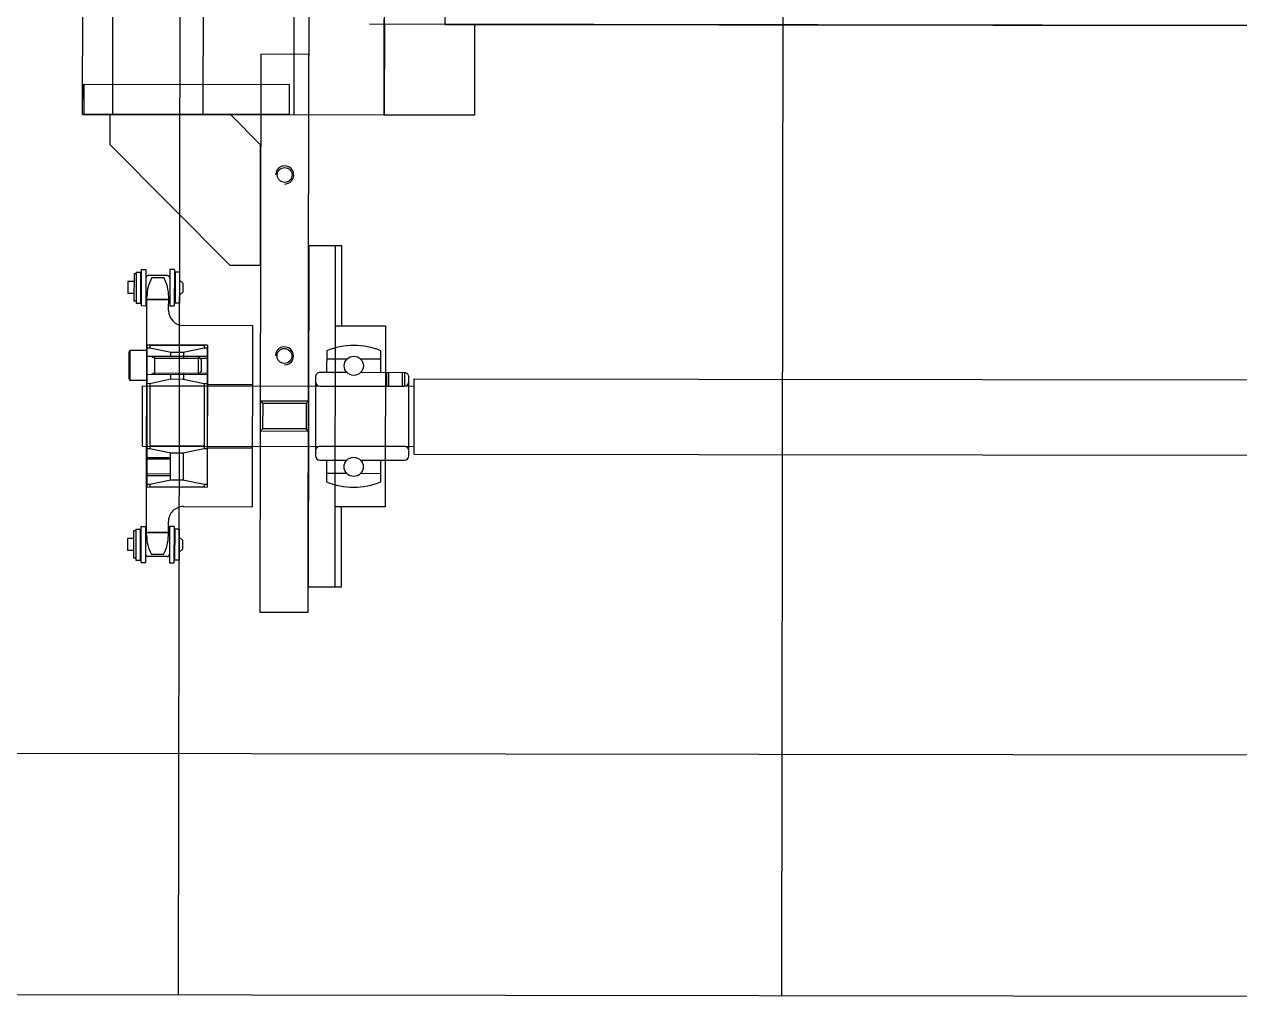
# Model space of a CAD drawing. Header units: millimetres. Extents: x 9 to 403, y 12 to 283.
# Drawn here: x 68.5234 to 68.9263, y 241.1773 to 241.5008 of the extents above; entities that cross this region are included whole.
import ezdxf

# ---------------------------------------------------------------- set-up
doc = ezdxf.new("R2010")
doc.units = ezdxf.units.MM
doc.layers.add('SITE_20200109$0$22', color=40, linetype='Continuous')

# ---------------------------------------------------------------- blocks, each defined once
blk = doc.blocks.new('SITE_20200109$0$A$C3D8971C')
at = {"color": 9, "linetype": 'Continuous'}
for p, q in [((-335, -125.5), (-335, -200.5)), ((-335, -125.5), (2145, -125.5)), ((-335, -194), (-335, -125.5)), ((-335, -125.5), (-325, -125.5)), ((-335, -194), (-335, -126)), ((-335, -126), (-325, -126)), ((-325, -125.5), (-325, -194)), ((-325, -126), (-325, -194)), ((-385, -174.5), (-345, -134.5)), ((-335, -134.5), (-345, -134.5)), ((-335, -174.5), (-335, -134.5)), ((-335, -135.5), (2145, -135.5)), ((-479.59, -142.6), (-479.59, -140.55)), ((-475.62, -140.55), (-479.59, -140.55)), ((-475.62, -142.6), (-475.62, -140.55)), ((-422.56, -140.9), (-423.25, -141.3)), ((-413.94, -140.9), (-422.56, -140.9)), ((-413.94, -140.9), (-413.25, -141.3)), ((-394.38, -142.6), (-394.38, -140.55)), ((-390.41, -140.55), (-394.38, -140.55)), ((-390.41, -142.6), (-390.41, -140.55)), ((-471.6, -145.02), (-483.61, -145.02)), ((-483.61, -145.02), (-483.61, -146.52)), ((-482.76, -143.3), (-482.76, -144.8)), ((-472.46, -143.3), (-482.76, -143.3)), ((-472.46, -144.8), (-482.76, -144.8)), ((-482.11, -143.3), (-482.11, -142.6)), ((-473.11, -142.6), (-482.11, -142.6)), ((-479.59, -145.02), (-479.59, -144.8)), ((-475.62, -145.02), (-475.62, -144.8)), ((-473.11, -143.3), (-473.11, -142.6)), ((-472.46, -143.3), (-472.46, -144.8)), ((-471.6, -145.02), (-471.6, -146.52)), ((-423.25, -146.9), (-423.25, -141.3)), ((-413.25, -141.3), (-423.25, -141.3)), ((-413.25, -146.9), (-413.25, -141.3)), ((-386.39, -145.02), (-398.4, -145.02)), ((-398.4, -145.02), (-398.4, -146.52)), ((-397.55, -143.3), (-397.55, -144.8)), ((-387.25, -143.3), (-397.55, -143.3)), ((-387.25, -144.8), (-397.55, -144.8)), ((-396.9, -143.3), (-396.9, -142.6)), ((-387.9, -142.6), (-396.9, -142.6)), ((-394.38, -145.02), (-394.38, -144.8)), ((-390.41, -145.02), (-390.41, -144.8)), ((-387.9, -143.3), (-387.9, -142.6)), ((-387.25, -143.3), (-387.25, -144.8)), ((-386.39, -145.02), (-386.39, -146.52)), ((-471.6, -146.52), (-483.61, -146.52)), ((-481.57, -153.67), (-481.57, -147.32)), ((-480.94, -152.49), (-480.94, -148.51)), ((-474.54, -146.9), (-395.46, -146.9)), ((-473.65, -153.67), (-473.65, -147.32)), ((-473.63, -146.9), (-473.63, -154.1)), ((-458.5, -165.9), (-458.5, -147.9)), ((-457.65, -147.9), (-458.5, -147.9)), ((-457.65, -147.9), (-457.65, -146.9)), ((-412.35, -146.9), (-457.65, -146.9)), ((-456.2, -154.9), (-457.65, -147.9)), ((-454.75, -146.9), (-454.75, -154.8)), ((-454.21, -154.8), (-454.21, -146.9)), ((-449.29, -154.8), (-449.29, -146.9)), ((-448.75, -146.9), (-448.75, -154.8)), ((-447.3, -154.9), (-445.85, -147.9)), ((-445.85, -147.9), (-445.85, -146.9)), ((-424.15, -147.9), (-445.85, -147.9)), ((-445, -145.5), (-445, -235.5)), ((-445, -145.5), (-425, -145.5)), ((-445, -145.5), (-425, -145.5)), ((-445, -165.9), (-445, -147.9)), ((-425, -145.5), (-425, -235.5)), ((-425, -147.9), (-425, -165.9)), ((-424.15, -146.9), (-424.15, -147.9)), ((-424.15, -147.9), (-422.7, -154.9)), ((-421.25, -166.9), (-421.25, -146.9)), ((-420.71, -149.4), (-421.25, -148.32)), ((-415.79, -149.4), (-415.25, -148.32)), ((-415.25, -166.9), (-415.25, -146.9)), ((-412.35, -147.9), (-413.8, -154.9)), ((-412.35, -146.9), (-412.35, -147.9)), ((-411.5, -147.9), (-412.35, -147.9)), ((-411.5, -147.9), (-411.5, -165.9)), ((-386.39, -146.52), (-398.4, -146.52)), ((-396.36, -146.9), (-396.36, -154.1)), ((-396.36, -153.67), (-396.36, -147.32)), ((-389.06, -148.51), (-389.06, -152.49)), ((-388.44, -153.67), (-388.44, -147.32)), ((-415.25, -149.4), (-421.25, -149.4)), ((-420.71, -149.4), (-420.71, -166.9)), ((-415.79, -149.4), (-415.79, -166.9)), ((-471.6, -154.47), (-483.61, -154.47)), ((-483.61, -154.47), (-483.61, -155.97)), ((-471.6, -155.97), (-483.61, -155.97)), ((-482.76, -157.7), (-482.76, -156.2)), ((-472.46, -156.2), (-482.76, -156.2)), ((-479.59, -156.2), (-479.59, -155.97)), ((-475.62, -156.2), (-475.62, -155.97)), ((-474.54, -154.1), (-470, -154.1)), ((-472.46, -157.7), (-472.46, -156.2)), ((-471.6, -155.97), (-471.6, -154.47)), ((-456.22, -154.8), (-447.3, -154.8)), ((-456.2, -158.9), (-456.2, -154.9)), ((-447.3, -158.9), (-447.3, -154.9)), ((-422.7, -154.8), (-421.25, -154.8)), ((-422.7, -154.9), (-422.7, -158.9)), ((-415.25, -154.8), (-413.8, -154.8)), ((-413.8, -154.9), (-413.8, -158.9)), ((-400, -154.1), (-395.46, -154.1)), ((-386.39, -154.47), (-398.4, -154.47)), ((-398.4, -154.47), (-398.4, -155.97)), ((-386.39, -155.97), (-398.4, -155.97)), ((-397.55, -157.7), (-397.55, -156.2)), ((-387.25, -156.2), (-397.55, -156.2)), ((-394.38, -156.2), (-394.38, -155.97)), ((-390.41, -156.2), (-390.41, -155.97)), ((-387.25, -157.7), (-387.25, -156.2)), ((-386.39, -155.97), (-386.39, -154.47)), ((-472.46, -157.7), (-482.76, -157.7)), ((-479.07, -158.75), (-480.12, -157.7)), ((-476.15, -158.75), (-479.07, -158.75)), ((-475.1, -157.7), (-476.15, -158.75)), ((-465, -159.1), (-465, -182)), ((-457.65, -165.9), (-456.2, -158.9)), ((-447.3, -159), (-456.22, -159)), ((-445.85, -165.9), (-447.3, -158.9)), ((-422.7, -158.9), (-424.15, -165.9)), ((-420.71, -159), (-422.72, -159)), ((-413.77, -159), (-415.79, -159)), ((-413.8, -158.9), (-412.35, -165.9)), ((-405, -182), (-405, -159.1)), ((-387.25, -157.7), (-397.55, -157.7)), ((-393.86, -158.75), (-394.91, -157.7)), ((-390.94, -158.75), (-393.86, -158.75)), ((-389.89, -157.7), (-390.94, -158.75)), ((-421.25, -163.9), (-420.25, -164.9)), ((-415.25, -163.9), (-421.25, -163.9)), ((-416.25, -164.9), (-420.25, -164.9)), ((-415.25, -163.9), (-416.25, -164.9)), ((-457.65, -165.9), (-458.5, -165.9)), ((-411.5, -167), (-458.5, -167)), ((-457.65, -166.9), (-457.65, -165.9)), ((-412.35, -166.9), (-457.65, -166.9)), ((-445.85, -166.9), (-445.85, -165.9)), ((-424.15, -165.9), (-445.85, -165.9)), ((-445.5, -167), (-445.5, -182)), ((-424.5, -167), (-424.5, -182)), ((-424.15, -165.9), (-424.15, -166.9)), ((-412.35, -165.9), (-412.35, -166.9)), ((-411.5, -165.9), (-412.35, -165.9)), ((-335, -165.5), (2145, -165.5)), ((-385, -184.5), (-385, -174.5)), ((-345, -184.5), (-335, -174.5)), ((-315, -184.5), (-500, -184.5)), ((-500, -184.5), (-500, -200.5)), ((-465, -182), (-405, -182)), ((-439.19, -185.31), (-440, -184.5)), ((-440, -200.5), (-440, -184.5)), ((-430.81, -185.31), (-439.19, -185.31)), ((-439.19, -199.69), (-439.19, -185.31)), ((-430.81, -185.31), (-430, -184.5)), ((-430.81, -199.69), (-430.81, -185.31)), ((-430, -200.5), (-430, -184.5)), ((-385, -184.5), (-345, -184.5)), ((-315, -200.5), (-315, -184.5)), ((-325, -194), (-335, -194)), ((-325, -194), (-335, -194)), ((-500, -200.5), (-315, -200.5)), ((-378.5, -200.5), (-491.5, -200.5)), ((-491.5, -200.5), (-491.5, -211.5)), ((-440, -200.5), (-439.19, -199.69)), ((-430.81, -199.69), (-439.19, -199.69)), ((-430, -200.5), (-430.81, -199.69)), ((-378.5, -211.5), (-378.5, -200.5)), ((-335, -200.5), (2145, -200.5)), ((-449.5, -204.3), (-449.5, -213.25)), ((-422, -202.8), (-448, -202.8)), ((-445, -232.3), (-445, -204.3)), ((-425, -204.3), (-425, -232.3)), ((-420.5, -213.25), (-420.5, -204.3)), ((-378.5, -209.3), (-491.5, -209.3)), ((-465, -211.5), (-465, -209.3)), ((-449.5, -206.5), (-456.71, -206.5)), ((-454, -213.25), (-454, -206.5)), ((-413.29, -206.5), (-420.5, -206.5)), ((-416, -213.25), (-416, -206.5)), ((-405, -209.3), (-405, -211.5)), ((-491.5, -211.5), (-465, -211.5)), ((-465, -226), (-465, -211.5)), ((-405, -211.5), (-378.5, -211.5)), ((-405, -211.5), (-405, -226)), ((-454, -224.5), (-454, -217.75)), ((-449.5, -217.75), (-449.5, -232.3)), ((-420.5, -232.3), (-420.5, -217.75)), ((-416, -224.5), (-416, -217.75)), ((-305, -960.5), (-305, -220.5)), ((-456.71, -224.5), (-449.5, -224.5)), ((-420.5, -224.5), (-413.29, -224.5)), ((-405, -226), (-465, -226)), ((-420.5, -226.3), (-425, -226.3)), ((-420.5, -227.05), (-425, -227.05)), ((-420.5, -231.55), (-425, -231.55)), ((-420.5, -232.3), (-425, -232.3)), ((-448, -233.8), (-422, -233.8)), ((-447.5, -235.5), (-447.5, -945.5)), ((-447.5, -235.5), (-422.5, -235.5)), ((-422.5, -235.5), (-422.5, -945.5)), ((-305, -245.5), (-305, -935.5)), ((-145, -245.5), (-305, -245.5))]:
    blk.add_line(p, q, dxfattribs=at)
for points in [[(-411.5, -167), (-411.5, -146.9), (-458.5, -146.9), (-458.5, -167)], [(-458.5, -182), (-411.5, -182)]]:
    blk.add_lwpolyline(points, dxfattribs=at)
for points in [[(-335, -225.5), (-145, -225.5), (-145, -195.5), (-335, -195.5)], [(-335, -255.5), (-305, -255.5), (-305, -225.5), (-335, -225.5)], [(-305, -245.5), (-305, -225.5), (-145, -225.5), (-145, -245.5)]]:
    blk.add_lwpolyline(points, close=True, dxfattribs=at)
for centre, radius in [((-415, -192.5), 2.46), ((-355, -192.5), 2.46), ((-451.75, -215.5), 3.18), ((-418.25, -215.5), 3.18)]:
    blk.add_circle(centre, radius, dxfattribs=at)
for centre, radius, start, end in [((-480.75, -147.32), 0.8, 90, 180), ((-474.54, -160.4), 13.5, 90, 118.2991), ((-474.46, -147.32), 0.8, 360, 90), ((-395.54, -147.32), 0.8, 90, 180), ((-395.46, -160.4), 13.5, 61.7009, 90), ((-389.25, -147.32), 0.8, 360, 90), ((-474.54, -140.6), 13.5, 241.7009, 270), ((-395.46, -140.6), 13.5, 270, 298.2991), ((-480.77, -153.67), 0.8, 180, 270), ((-474.45, -153.67), 0.8, 270, 0), ((-470, -159.1), 5, 0, 90), ((-400, -159.1), 5, 90, 180), ((-395.56, -153.67), 0.8, 180, 270), ((-389.24, -153.67), 0.8, 270, 0), ((-415, -192.5), 3, 180, 90), ((-355, -192.5), 3, 180, 90), ((-448, -204.3), 1.5, 90, 180), ((-446.5, -204.3), 1.5, 0, 90), ((-423.5, -204.3), 1.5, 90, 180), ((-422, -204.3), 1.5, 0, 90), ((-435, -215.5), 23.5, 157.4817, 202.5183), ((-435, -215.5), 23.5, 337.4817, 22.5183), ((-448, -232.3), 1.5, 180, 270), ((-446.5, -232.3), 1.5, 270, 0), ((-423.5, -232.3), 1.5, 180, 270), ((-422, -232.3), 1.5, 270, 0)]:
    blk.add_arc(centre, radius, start, end, dxfattribs=at)
blk = doc.blocks.new('AUDIT_I_200528142514-0')
at = {"layer": 'SITE_20200109$0$22', "color": 8, "rotation": 89.92133469272197}
blk.add_blockref('SITE_20200109$0$A$C3D8971C', (248392.59, 243549.64), dxfattribs=at)

msp = doc.modelspace()

# ---------------------------------------------------------------- linework, layer by layer
at = {"color": 8}
for p, q in [((68.57832, 243.97892, -0.00232), (68.57448, 241.17892, -0.00232)), ((68.77833, 243.97864, -0.00232), (68.77448, 241.17865, -0.00232)), ((69.64459, 241.25745), (68.20459, 241.25943)), ((69.72448, 241.17734), (68.12448, 241.17954))]:
    msp.add_line(p, q, dxfattribs=at)

# ---------------------------------------------------------------- block references
at = {"linetype": 'Continuous', "xscale": 0.001000002026557922, "yscale": 0.001000002026557922, "zscale": 0.001000002026557922}
msp.add_blockref('AUDIT_I_200528142514-0', (-179.97536, -1.74407), dxfattribs=at)

doc.saveas('drawing.dxf')
